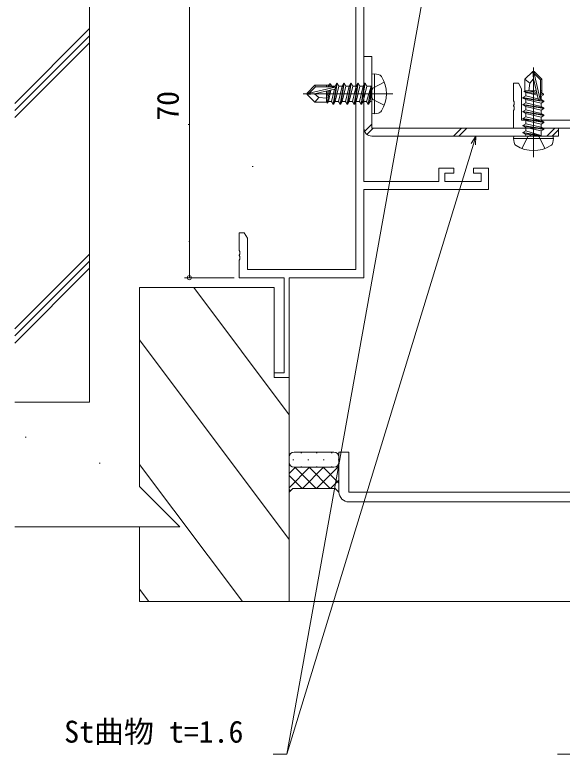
# Model space of a CAD drawing. Units: millimetres, scale not verified. Extents: x -567 to 567, y -403 to 403.
# Drawn here: x -42.7 to 67, y -211 to -62.7 of the extents above; entities that cross this region are included whole.
import ezdxf
from ezdxf.enums import TextEntityAlignment as Align

# ---------------------------------------------------------------- set-up
doc = ezdxf.new("R2010")
doc.units = ezdxf.units.MM
doc.header["$LTSCALE"] = 2
doc.linetypes.add('CHAIN2', pattern=[12, 9, -1, 1, -1])
doc.linetypes.add('DASHED3', pattern=[4, 3, -1])
for name, color, linetype, lineweight in [('0-2_YKK_ZWAK', 4, 'Continuous', 9), ('0-3_YKK_11', 3, 'Continuous', 18), ('0-4_YKK_12', 3, 'Continuous', 9), ('0-6_YKK_D', 7, 'Continuous', 9), ('0-7_YSS_K', 6, 'Continuous', 9)]:
    doc.layers.add(name, color=color, linetype=linetype, lineweight=lineweight)
doc.styles.add('ＭＳ ゴシック', font='')
doc.styles.get('ＭＳ ゴシック').set_extended_font_data('MS Gothic')

msp = doc.modelspace()

# ---------------------------------------------------------------- linework, layer by layer
at = {"layer": '0-2_YKK_ZWAK'}
for p, q in [((28.874, -71.009), (27.274, -71.009)), ((27.274, -85.409), (27.274, -71.009)), ((28.874, -85.409), (28.874, -71.009)), ((61.124, -74.009), (59.574, -75.559)), ((61.124, -74.009), (61.424, -74.009)), ((61.274, -75.515), (61.124, -74.009)), ((61.274, -75.515), (61.274, -74.009)), ((61.424, -74.433), (61.424, -74.009)), ((61.424, -74.009), (62.974, -75.559)), ((29.374, -74.509), (28.874, -74.597)), ((28.874, -74.597), (28.874, -82.421)), ((29.374, -74.509), (30.176, -74.65)), ((29.374, -74.509), (29.374, -82.509)), ((59.574, -77.98), (59.574, -75.559)), ((60.529, -76.36), (59.574, -75.559)), ((62.674, -75.683), (61.424, -74.433)), ((62.606, -79.631), (61.424, -74.433)), ((62.974, -75.559), (62.674, -75.683)), ((62.974, -78.328), (62.974, -75.559)), ((15.874, -78.359), (17.424, -76.809)), ((17.548, -77.109), (16.298, -78.359)), ((20.193, -76.809), (17.424, -76.809)), ((17.424, -76.809), (17.548, -77.109)), ((21.326, -77.109), (17.548, -77.109)), ((19.774, -76.809), (19.774, -77.109)), ((20.366, -76.509), (20.25, -77.109)), ((20.582, -76.509), (20.366, -76.509)), ((20.582, -76.509), (20.483, -77.109)), ((20.582, -76.509), (20.842, -76.959)), ((20.842, -76.959), (20.807, -77.112)), ((21.506, -76.959), (20.842, -76.959)), ((21.824, -76.409), (21.124, -80.609)), ((21.224, -80.609), (21.924, -76.409)), ((22.242, -76.959), (21.542, -80.059)), ((21.924, -76.409), (21.824, -76.409)), ((21.924, -76.409), (22.242, -76.959)), ((22.906, -76.959), (22.242, -76.959)), ((23.224, -76.409), (22.524, -80.609)), ((22.624, -80.609), (23.324, -76.409)), ((23.642, -76.959), (22.942, -80.059)), ((23.324, -76.409), (23.224, -76.409)), ((23.324, -76.409), (23.642, -76.959)), ((24.306, -76.959), (23.642, -76.959)), ((24.624, -76.409), (23.924, -80.609)), ((24.024, -80.609), (24.724, -76.409)), ((25.042, -76.959), (24.342, -80.059)), ((24.724, -76.409), (24.624, -76.409)), ((24.724, -76.409), (25.042, -76.959)), ((25.706, -76.959), (25.042, -76.959)), ((26.024, -76.409), (25.324, -80.609)), ((25.424, -80.609), (26.124, -76.409)), ((26.442, -76.959), (25.742, -80.059)), ((26.124, -76.409), (26.024, -76.409)), ((26.124, -76.409), (26.442, -76.959)), ((27.106, -76.959), (26.406, -80.059)), ((27.106, -76.959), (26.442, -76.959)), ((27.424, -76.409), (26.724, -80.609)), ((26.824, -80.609), (27.524, -76.409)), ((27.424, -76.409), (27.106, -76.959)), ((27.842, -76.959), (27.142, -80.059)), ((27.524, -76.409), (27.424, -76.409)), ((27.524, -76.409), (27.842, -76.959)), ((27.806, -80.059), (28.724, -77.009)), ((28.674, -76.959), (27.842, -76.959)), ((28.724, -77.009), (28.124, -80.609)), ((28.224, -80.609), (28.824, -77.009)), ((28.824, -77.009), (28.542, -80.059)), ((28.824, -77.009), (28.724, -77.009)), ((62.674, -79.46), (62.674, -75.683)), ((15.874, -78.659), (15.874, -78.359)), ((16.298, -78.359), (15.874, -78.359)), ((17.38, -78.509), (15.874, -78.509)), ((17.38, -78.509), (15.874, -78.659)), ((21.497, -77.177), (16.298, -78.359)), ((20.098, -77.891), (19.774, -79.557)), ((19.774, -77.965), (19.774, -80.209)), ((20.364, -77.83), (19.939, -80.409)), ((20.66, -77.763), (20.142, -80.059)), ((21.361, -77.604), (20.806, -80.059)), ((59.574, -77.98), (59.374, -78.074)), ((59.374, -78.074), (59.724, -78.276)), ((61.952, -78.499), (59.374, -78.074)), ((61.818, -77.909), (59.574, -77.909)), ((59.724, -78.941), (59.724, -78.276)), ((62.02, -78.795), (59.724, -78.276)), ((61.892, -78.233), (60.226, -77.909)), ((62.974, -77.909), (62.674, -77.909)), ((63.274, -78.501), (62.674, -78.384)), ((63.274, -78.717), (62.674, -78.618)), ((63.274, -78.717), (63.274, -78.501)), ((15.874, -78.659), (17.424, -80.209)), ((18.225, -79.254), (17.424, -80.209)), ((19.939, -80.409), (20.142, -80.059)), ((20.806, -80.059), (20.142, -80.059)), ((21.124, -80.609), (20.806, -80.059)), ((21.224, -80.609), (21.542, -80.059)), ((22.206, -80.059), (21.542, -80.059)), ((22.524, -80.609), (22.206, -80.059)), ((22.624, -80.609), (22.942, -80.059)), ((23.606, -80.059), (22.942, -80.059)), ((23.924, -80.609), (23.606, -80.059)), ((24.024, -80.609), (24.342, -80.059)), ((25.006, -80.059), (24.342, -80.059)), ((25.324, -80.609), (25.006, -80.059)), ((25.424, -80.609), (25.742, -80.059)), ((26.406, -80.059), (25.742, -80.059)), ((26.724, -80.609), (26.406, -80.059)), ((26.824, -80.609), (27.142, -80.059)), ((27.806, -80.059), (27.142, -80.059)), ((28.124, -80.609), (27.806, -80.059)), ((28.224, -80.609), (28.542, -80.059)), ((28.674, -80.059), (28.542, -80.059)), ((59.174, -79.259), (59.724, -78.941)), ((63.374, -79.959), (59.174, -79.259)), ((59.174, -79.359), (59.174, -79.259)), ((59.174, -79.359), (63.374, -80.059)), ((59.174, -79.359), (59.724, -79.676)), ((62.179, -79.496), (59.724, -78.941)), ((62.824, -80.376), (59.724, -79.676)), ((59.724, -80.341), (59.724, -79.676)), ((62.824, -78.976), (62.671, -78.942)), ((63.274, -78.717), (62.824, -78.976)), ((62.824, -79.641), (62.824, -78.976)), ((63.374, -80.059), (62.824, -80.376)), ((63.374, -80.059), (63.374, -79.959)), ((19.845, -80.209), (17.424, -80.209)), ((19.845, -80.209), (19.939, -80.409)), ((21.224, -80.609), (21.124, -80.609)), ((22.624, -80.609), (22.524, -80.609)), ((24.024, -80.609), (23.924, -80.609)), ((25.424, -80.609), (25.324, -80.609)), ((26.824, -80.609), (26.724, -80.609)), ((28.224, -80.609), (28.124, -80.609)), ((28.224, -80.609), (28.124, -80.609)), ((59.174, -80.659), (59.724, -80.341)), ((63.374, -81.359), (59.174, -80.659)), ((59.174, -80.759), (59.174, -80.659)), ((59.174, -80.759), (63.374, -81.459)), ((59.174, -80.759), (59.724, -81.076)), ((62.824, -81.776), (59.724, -81.076)), ((59.724, -81.741), (59.724, -81.076)), ((62.824, -81.041), (62.824, -80.376)), ((63.374, -81.459), (62.824, -81.776)), ((63.374, -81.459), (63.374, -81.359)), ((29.374, -82.509), (28.874, -82.421)), ((29.374, -82.509), (30.176, -82.367)), ((59.174, -82.059), (59.724, -81.741)), ((63.374, -82.759), (59.174, -82.059)), ((59.174, -82.159), (59.174, -82.059)), ((59.174, -82.159), (63.374, -82.859)), ((59.174, -82.159), (59.724, -82.476)), ((62.824, -83.176), (59.724, -82.476)), ((59.724, -83.141), (59.724, -82.476)), ((62.824, -82.441), (62.824, -81.776)), ((63.374, -82.859), (62.824, -83.176)), ((63.374, -82.859), (63.374, -82.759)), ((59.174, -83.459), (59.724, -83.141)), ((63.374, -84.159), (59.174, -83.459)), ((59.174, -83.559), (59.174, -83.459)), ((59.174, -83.559), (63.374, -84.259)), ((59.174, -83.559), (59.724, -83.876)), ((59.174, -84.859), (59.724, -84.541)), ((62.824, -84.576), (59.724, -83.876)), ((59.724, -84.541), (59.724, -83.876)), ((62.824, -85.241), (59.724, -84.541)), ((62.824, -83.841), (62.824, -83.176)), ((63.374, -84.259), (62.824, -84.576)), ((63.374, -84.259), (63.374, -84.159)), ((27.421, -86.078), (28.874, -84.624)), ((27.89, -86.67), (29.151, -85.409)), ((66.274, -85.409), (28.874, -85.409)), ((45.228, -87.009), (46.828, -85.409)), ((46.289, -87.009), (47.889, -85.409)), ((63.374, -85.559), (59.174, -84.859)), ((59.174, -84.959), (59.174, -84.859)), ((59.174, -84.959), (59.724, -85.276)), ((59.174, -84.959), (63.374, -85.659)), ((59.174, -86.259), (59.724, -85.941)), ((62.824, -85.976), (59.724, -85.276)), ((59.724, -85.941), (59.724, -85.276)), ((59.724, -85.941), (62.774, -86.859)), ((62.824, -85.241), (62.824, -84.576)), ((63.374, -85.559), (62.824, -85.241)), ((63.374, -85.659), (62.824, -85.976)), ((62.824, -86.809), (62.824, -85.976)), ((63.374, -85.659), (63.374, -85.559)), ((63.966, -87.009), (65.566, -85.409)), ((65.028, -87.009), (66.274, -85.762)), ((57.274, -87.509), (57.362, -87.009)), ((57.274, -87.509), (57.416, -88.311)), ((65.274, -87.509), (57.274, -87.509)), ((65.186, -87.009), (57.362, -87.009)), ((59.174, -86.359), (59.174, -86.259)), ((59.174, -86.359), (59.174, -86.259)), ((62.774, -86.859), (59.174, -86.259)), ((59.174, -86.359), (59.724, -86.676)), ((59.174, -86.359), (62.774, -86.959)), ((59.724, -86.809), (59.724, -86.676)), ((62.774, -86.959), (59.724, -86.676)), ((62.774, -86.959), (62.774, -86.859)), ((65.274, -87.509), (65.133, -88.311)), ((65.274, -87.509), (65.186, -87.009)), ((13.274, -150.409), (21.274, -150.409)), ((14.849, -150.554), (14.649, -150.554)), ((17.879, -150.554), (17.679, -150.554)), ((20.909, -150.554), (20.709, -150.554)), ((12.274, -152.451), (12.274, -151.409)), ((13.234, -151.969), (13.034, -151.969)), ((16.264, -151.969), (16.064, -151.969)), ((19.294, -151.969), (19.094, -151.969)), ((22.274, -151.969), (22.124, -151.969)), ((22.274, -151.409), (22.274, -152.451)), ((22.274, -152.451), (22.274, -158.451)), ((16.364, -153.451), (12.274, -157.541)), ((13.536, -153.451), (12.274, -154.712)), ((21.274, -153.451), (13.274, -153.451)), ((13.274, -153.451), (21.274, -153.451)), ((13.457, -153.451), (17.707, -157.701)), ((14.849, -153.384), (14.649, -153.384)), ((19.193, -153.451), (14.943, -157.701)), ((16.286, -153.451), (20.536, -157.701)), ((17.879, -153.384), (17.679, -153.384)), ((22.274, -153.198), (17.771, -157.701)), ((19.114, -153.451), (22.274, -156.611)), ((20.909, -153.384), (20.709, -153.384)), ((21.796, -153.304), (22.274, -153.782)), ((12.274, -155.096), (14.879, -157.701)), ((22.274, -156.026), (20.599, -157.701)), ((12.274, -157.924), (12.537, -158.188)), ((80.274, -160.409), (24.274, -160.409))]:
    msp.add_line(p, q, dxfattribs=at)
at = {"layer": '0-2_YKK_ZWAK', "linetype": 'CHAIN2'}
for p, q in [((61.274, -91.209), (61.274, -72.899)), ((33.074, -78.509), (14.764, -78.509))]:
    msp.add_line(p, q, dxfattribs=at)
at = {"layer": '0-2_YKK_ZWAK'}
for points in [[(62.184, -79.516), (61.274, -75.515), (60.529, -76.36), (60.374, -77.909)], [(20.366, -76.509), (20.106, -76.959), (20.073, -77.109)], [(21.824, -76.409), (21.506, -76.959), (21.463, -77.15)], [(23.224, -76.409), (22.906, -76.959), (22.206, -80.059)], [(24.624, -76.409), (24.306, -76.959), (23.606, -80.059)], [(26.024, -76.409), (25.706, -76.959), (25.006, -80.059)], [(21.381, -77.599), (17.38, -78.509), (18.225, -79.254), (19.774, -79.409)], [(63.274, -78.501), (62.824, -78.241), (62.674, -78.207)], [(63.374, -79.959), (62.824, -79.641), (62.632, -79.598)], [(63.374, -81.359), (62.824, -81.041), (59.724, -80.341)], [(63.374, -82.759), (62.824, -82.441), (59.724, -81.741)], [(63.374, -84.159), (62.824, -83.841), (59.724, -83.141)], [(24.274, -150.409), (24.274, -158.409), (80.274, -158.409), (80.274, -85.409), (82.274, -85.409), (82.274, -158.409)], [(28.873, -87.009), (66.274, -87.009), (66.274, -85.409)], [(22.274, -158.409), (22.274, -150.409), (24.274, -150.409)], [(22.274, -158.451), (21.524, -157.701), (13.024, -157.701), (12.274, -158.451), (12.274, -152.451)], [(22.274, -158.451), (21.524, -157.701), (13.024, -157.701), (12.274, -158.451)]]:
    msp.add_lwpolyline(points, dxfattribs=at)
at = {"layer": '0-2_YKK_ZWAK', "linetype": 'DASHED3'}
for points in [[(31.353, -76.209), (29.037, -77.364), (28.428, -78.509)], [(31.353, -80.809), (29.037, -79.654), (28.428, -78.509)], [(58.974, -89.488), (60.129, -87.172), (61.274, -86.563)], [(63.574, -89.488), (62.419, -87.172), (61.274, -86.563)]]:
    msp.add_lwpolyline(points, dxfattribs=at)
at = {"layer": '0-2_YKK_ZWAK'}
for centre, radius, start, end in [((30.02, -75.537), 0.9, 32.05588, 80), ((25.274, -78.509), 6.5, 327.94412, 32.05588), ((21.326, -77.357), 0.248, 282.80904, 90), ((28.674, -76.759), 0.2, 270, 0), ((28.674, -80.259), 0.2, 0, 90), ((62.426, -79.46), 0.248, 192.80904, 0), ((30.02, -81.481), 0.9, 280, 327.94412), ((28.874, -85.409), 1.6, 180, 270), ((59.524, -86.809), 0.2, 270, 0), ((63.024, -86.809), 0.2, 180, 270), ((58.302, -88.155), 0.9, 190, 237.94412), ((61.274, -83.409), 6.5, 237.94412, 302.05588), ((64.246, -88.155), 0.9, 302.05588, 350), ((13.274, -151.409), 1, 90, 180), ((21.274, -151.409), 1, 0, 90), ((13.274, -152.451), 1, 180, 270), ((13.274, -152.451), 1, 180, 270), ((21.274, -152.451), 1, 270, 0), ((21.274, -152.451), 1, 270, 0), ((24.274, -158.409), 2, 180, 270)]:
    msp.add_arc(centre, radius, start, end, dxfattribs=at)
at = {"layer": '0-3_YKK_11'}
for p, q in [((-27.726, -140.409), (-27.726, 9.591)), ((-17.726, -117.409), (9.274, -117.409)), ((9.274, -117.409), (9.274, -135.409)), ((9.274, -135.409), (12.274, -135.409)), ((12.274, -135.409), (12.274, -180.409)), ((-27.726, -140.409), (-42.726, -140.409)), ((-17.726, -165.409), (-42.726, -165.409)), ((-17.726, -180.409), (-17.726, -165.409)), ((-9.626, -165.409), (-17.726, -165.409)), ((-17.726, -180.409), (12.274, -180.409))]:
    msp.add_line(p, q, dxfattribs=at)
msp.add_lwpolyline([(-9.626, -165.409), (-17.726, -157.309), (-17.726, -117.409)], dxfattribs=at)
at = {"layer": '0-4_YKK_12'}
for p, q in [((-42.726, -80.438), (-27.726, -65.438)), ((-42.726, -81.852), (-27.726, -66.852)), ((-42.726, -83.267), (-27.726, -68.267)), ((-7.752, -84.641), (-7.952, -84.641)), ((5.039, -93.122), (4.839, -93.122)), ((-7.624, -108.119), (-7.824, -108.119)), ((-42.726, -125.693), (-27.726, -110.693)), ((-42.726, -127.107), (-27.726, -112.107)), ((-42.726, -128.522), (-27.726, -113.522)), ((12.274, -142.906), (-6.849, -117.409)), ((12.274, -167.906), (-17.726, -127.906)), ((-40.452, -147.386), (-40.652, -147.386)), ((-25.627, -152.612), (-25.827, -152.612)), ((2.901, -180.409), (-17.726, -152.906)), ((-15.849, -180.409), (-17.726, -177.906)), ((12.274, -180.409), (205.774, -180.409))]:
    msp.add_line(p, q, dxfattribs=at)
at = {"layer": '0-6_YKK_D'}
for points in [[(25.644, -47.04), (25.644, -113.78), (3.904, -113.78), (3.904, -107.501), (3.274, -106.41), (2.274, -106.41), (2.274, -109.952), (2.394, -110.135), (2.394, -110.685), (2.274, -110.868), (2.274, -110.952), (2.394, -111.135), (2.394, -111.685), (2.274, -111.868), (2.274, -115.41), (11.274, -115.41), (11.274, -134.51), (9.274, -134.51), (9.274, -135.41), (12.274, -135.41), (12.274, -115.41), (27.274, -115.41), (27.274, -97.71), (52.274, -97.71), (52.274, -93.41), (49.274, -93.41), (49.274, -94.41), (50.774, -94.41), (50.774, -96.08), (43.474, -96.08), (43.474, -94.41), (45.274, -94.41), (45.274, -93.41), (42.274, -93.41), (42.274, -96.08), (27.274, -96.08), (27.274, -45.41)], [(82.274, -85.409), (57.274, -85.409), (57.274, -81.867), (57.394, -81.684), (57.394, -81.134), (57.274, -80.951), (57.274, -80.867), (57.394, -80.684), (57.394, -80.134), (57.274, -79.951), (57.274, -76.409), (58.274, -76.409), (58.904, -77.5), (58.904, -83.779), (80.644, -83.779)]]:
    msp.add_lwpolyline(points, dxfattribs=at)
at = {"layer": '0-7_YSS_K'}
for p, q in [((-7.726, -45.409), (-7.726, -115.409)), ((1.274, -115.409), (-8.726, -115.409)), ((82.274, -211.017), (66.074, -211.017))]:
    msp.add_line(p, q, dxfattribs=at)
for points in [[(41.246, -47.009), (40.946, -48.682), (11.796, -211.017), (9.096, -211.017)], [(49.717, -87.009), (49.22, -88.635), (11.796, -211.017)], [(48.784, -88.501), (49.717, -87.009), (49.655, -88.768)]]:
    msp.add_lwpolyline(points, dxfattribs=at)
msp.add_circle((-7.726, -115.409), 0.425, dxfattribs=at)

# ---------------------------------------------------------------- texts
at = {"layer": '0-7_YSS_K', "style": 'ＭＳ ゴシック'}
msp.add_text('70', height=4.399, rotation=90, dxfattribs=at).set_placement((-8.526, -83.929), align=Align.BOTTOM_LEFT)
msp.add_text('St曲物 t=1.6', height=4.399, dxfattribs=at).set_placement((-32.824, -210.017), align=Align.BOTTOM_LEFT)

doc.saveas('drawing.dxf')
